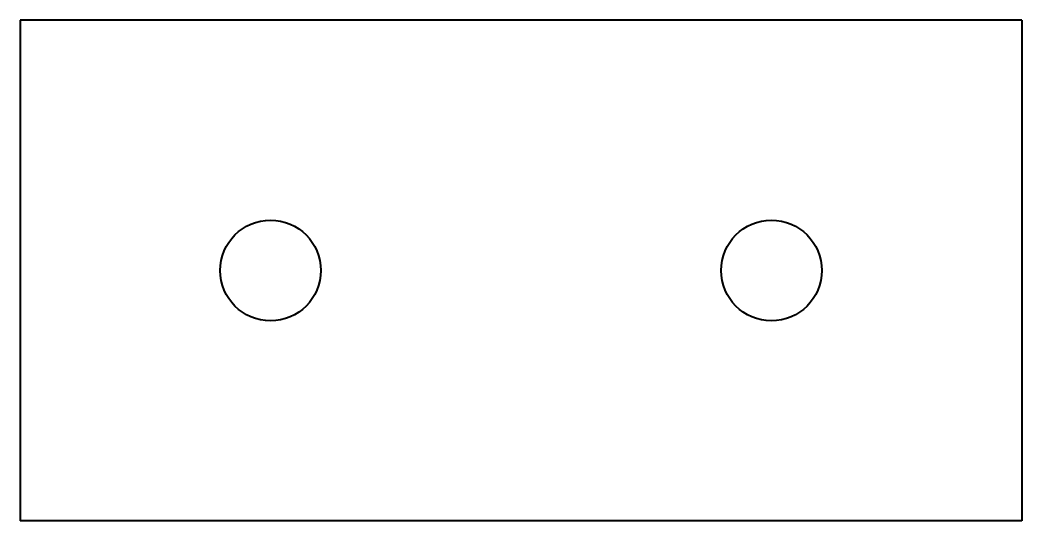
# Model space of a CAD drawing. Header units: inches. Extents: x -1 to 1, y -0.5 to 0.5.
import ezdxf

# ---------------------------------------------------------------- set-up
doc = ezdxf.new("R2010")
doc.units = ezdxf.units.IN
doc.header["$MEASUREMENT"] = 0
doc.layers.add('Visible', color=7, linetype='Continuous', lineweight=40)

msp = doc.modelspace()

# ---------------------------------------------------------------- linework, layer by layer
at = {"layer": 'Visible'}
for p, q in [((1, 0.5), (-1, 0.5)), ((-1, 0.5), (-1, -0.5)), ((1, 0.5), (1, -0.5)), ((1, -0.5), (-1, -0.5))]:
    msp.add_line(p, q, dxfattribs=at)
for centre in [(-0.5, 0), (0.5, 0)]:
    msp.add_circle(centre, 0.1005, dxfattribs=at)

doc.saveas('drawing.dxf')
